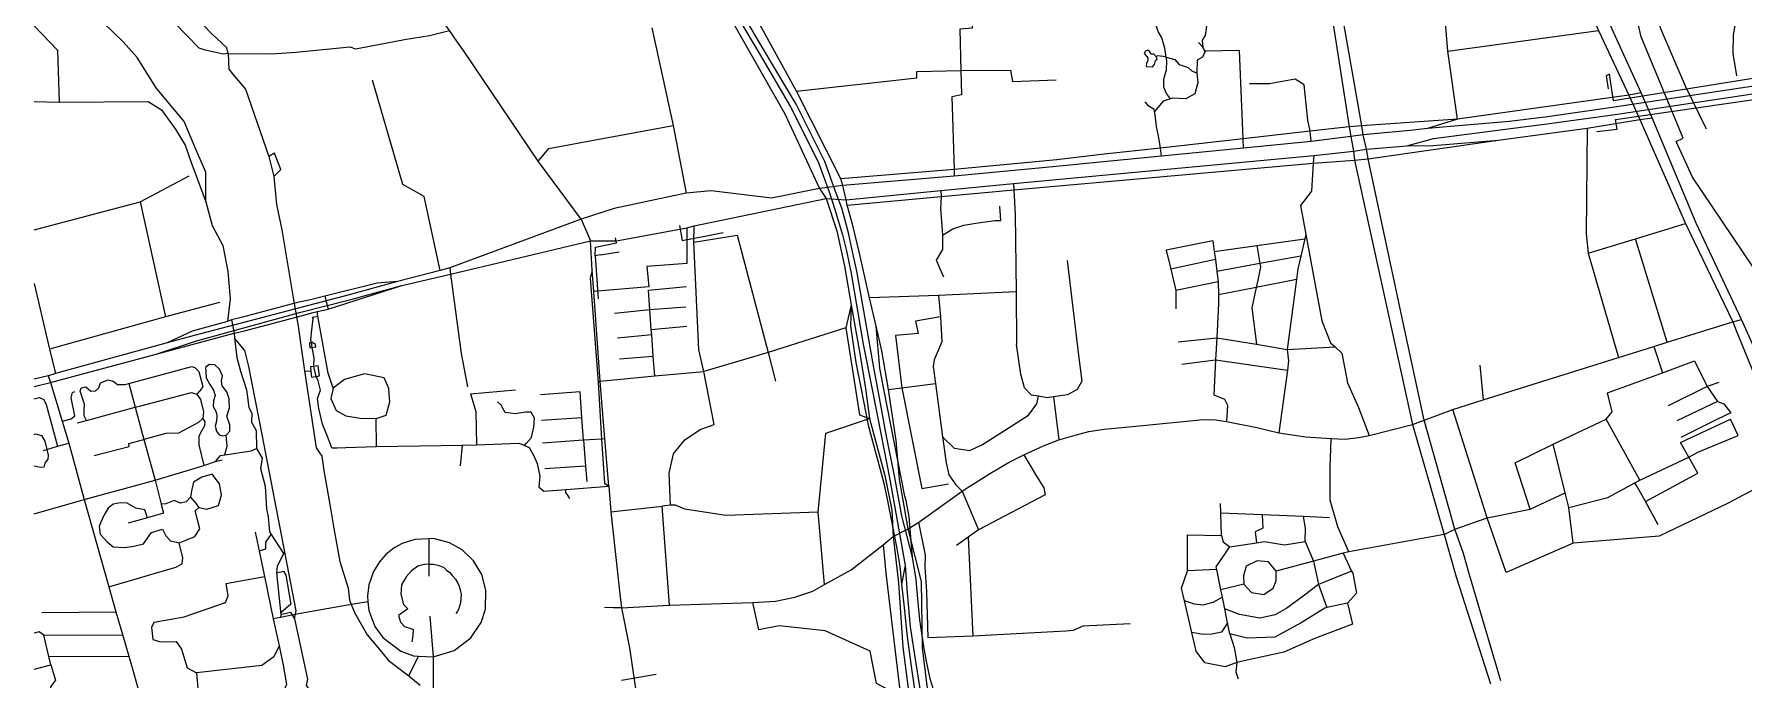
# Model space of a CAD drawing. Header units: inches. Extents: x 13375314 to 13382794, y 3537719 to 3542219.
# Drawn here: x 13375314 to 13378159, y 3539295 to 3540370 of the extents above; entities that cross this region are included whole.
import ezdxf

# ---------------------------------------------------------------- set-up
doc = ezdxf.new("R2010")
doc.units = ezdxf.units.IN
doc.header["$MEASUREMENT"] = 0

msp = doc.modelspace()

# ---------------------------------------------------------------- linework, layer by layer
for points in [[(13378147.6, 3540300.6), (13378141.8, 3540337.8), (13378142.3, 3540369.2), (13378172.2, 3540533.3), (13378184.9, 3540624.8), (13378208.9, 3540740.4), (13378218.3, 3540785.9), (13378249.3, 3540933.2), (13378261.6, 3540983), (13378282.5, 3541098.5), (13378298, 3541165.5), (13378310.8, 3541202.9), (13378325.7, 3541244.8), (13378331.7, 3541291.7), (13378354.6, 3541424.8), (13378361.9, 3541467.3)], [(13375935.9, 3541322.8), (13376181.7, 3540906.6), (13376313.8, 3540681.6), (13376386.6, 3540563.8), (13376422.2, 3540503.2), (13376518.7, 3540341.4), (13376572.9, 3540249.1), (13376618.8, 3540157.8), (13376637.2, 3540107.8), (13376646.4, 3540078.4), (13376659.1, 3540036.2), (13376665.9, 3540009.4), (13376673.8, 3539971.6), (13376693.7, 3539854.3), (13376709.2, 3539775.9), (13376722.9, 3539705.6), (13376737.9, 3539628.7), (13376763.5, 3539485.7)], [(13376758.1, 3539568.1), (13376746.2, 3539632.2), (13376731.7, 3539703.8), (13376719.5, 3539771.1), (13376711.9, 3539811.7), (13376682.8, 3539975.6), (13376675.5, 3540010.8), (13376669.1, 3540039.2), (13376657.9, 3540080.3), (13376647.7, 3540108.2), (13376629.9, 3540158.1), (13376582.2, 3540253.6), (13376527.3, 3540345.8), (13376442.8, 3540489.8), (13376398.3, 3540566.5), (13376323.8, 3540687.5), (13376191.7, 3540912.8), (13375946.9, 3541327.9)], [(13378155.8, 3539895.3), (13378080.1, 3540055.7), (13378007, 3540230.7), (13377988.4, 3540272.5), (13377882.7, 3540505.5), (13377861.4, 3540548.6), (13377848.9, 3540574), (13377822.2, 3540615.6), (13377804, 3540650.6), (13377769.6, 3540691.7), (13377757.7, 3540705.9), (13377658.2, 3540832), (13377596.1, 3540910.8)], [(13377588.4, 3540886.7), (13377660.7, 3540794.1), (13377743.4, 3540694.5), (13377768.8, 3540660.2), (13377780.9, 3540643.7), (13377797.7, 3540621), (13377828, 3540570.3), (13377865.2, 3540493.4), (13377917.6, 3540376.1), (13377968.1, 3540268.4), (13377986.3, 3540227.8), (13378062.3, 3540054.7), (13378141.1, 3539891.4)], [(13376238.2, 3540800.6), (13376262, 3540758.8), (13376296.8, 3540697.6), (13376399.7, 3540521.1), (13376424.3, 3540474.7), (13376446.9, 3540442.1), (13376464.5, 3540411.2), (13376563.2, 3540237.6), (13376620.8, 3540113.2)], [(13378031.9, 3540772.8), (13378008, 3540702.2), (13378000.4, 3540648.8), (13377999.2, 3540515.3), (13378011.9, 3540414.9), (13378016, 3540398.3), (13378020.7, 3540379.4), (13378061.8, 3540284.2), (13378096.8, 3540212.4)], [(13376010.1, 3540369.2), (13376005.2, 3540376.3), (13375955.2, 3540447.4), (13375892.2, 3540537.1), (13375851.2, 3540595.4), (13375800.7, 3540667.2), (13375764.2, 3540723.5)], [(13376659.6, 3540118), (13376656.4, 3540129.1), (13376582.7, 3540275.4), (13376506.5, 3540413.6), (13376468.4, 3540471.1), (13376457.5, 3540486.3), (13376446.2, 3540501.3), (13376430.2, 3540525.4), (13376376, 3540616.1)], [(13377682.7, 3540228.4), (13377666.9, 3540341.9), (13377646.5, 3540590.4)], [(13377466.2, 3540540.9), (13377463.4, 3540517.6), (13377466.9, 3540443.8), (13377502.4, 3540215.8), (13377505.2, 3540199.9)], [(13377525.8, 3540202.3), (13377523.5, 3540217.3), (13377482.4, 3540451.9), (13377482.2, 3540522.1), (13377484.8, 3540540.7)], [(13375599.2, 3540091.3), (13375599.2, 3540140.4), (13375582.5, 3540179.9), (13375563.5, 3540224.8), (13375516.6, 3540280.8), (13375485.2, 3540331.4), (13375462.1, 3540357.3), (13375361.4, 3540455.1), (13375313.8, 3540501.6)], [(13376866.7, 3540512.1), (13376874.9, 3540380.3), (13376854.4, 3540378.2), (13376856.3, 3540309.4), (13376857.3, 3540269.4), (13376841, 3540265.9), (13376844.8, 3540145.1), (13376844.8, 3540133.8)], [(13375636.4, 3540338.2), (13375628.6, 3540336.8), (13375598.4, 3540343.7), (13375588.6, 3540346.6), (13375527.7, 3540408.9), (13375526.7, 3540420.7), (13375525.3, 3540426.9)], [(13375636.4, 3540338.2), (13375634.4, 3540347.1), (13375608.7, 3540371.1), (13375565.9, 3540416.2), (13375560.3, 3540422.1), (13375547.4, 3540432.7), (13375526.7, 3540420.7)], [(13377205.4, 3540262.5), (13377198.4, 3540271.6), (13377194.1, 3540281.8), (13377193.9, 3540295.4), (13377198.4, 3540311), (13377198.9, 3540326.4), (13377197.9, 3540332.1), (13377195.5, 3540347), (13377191, 3540363.9), (13377184.4, 3540374.8), (13377180.1, 3540388.1), (13377181.7, 3540401.7), (13377191.9, 3540417.1), (13377204.3, 3540425.5), (13377222.4, 3540428.2), (13377242.3, 3540425), (13377256.8, 3540418), (13377264.5, 3540406.2), (13377265, 3540399), (13377265.8, 3540387.7), (13377263.1, 3540367.8), (13377257.7, 3540359.9), (13377258.9, 3540348.2)], [(13375313.8, 3540383.8), (13375352.6, 3540343.7), (13375355.4, 3540257.1)], [(13376341.9, 3540380.8), (13376377.4, 3540217.9), (13376399.2, 3540105.5)], [(13378228, 3539960.5), (13378191.3, 3539958.5), (13378073.8, 3540132), (13378046.8, 3540191.4), (13378058.4, 3540196.8), (13377988.8, 3540365.9), (13377982, 3540394.4), (13378016, 3540398.3)], [(13375636.9, 3540338), (13375709, 3540337.2), (13375750.1, 3540340.2), (13375839.1, 3540348.8), (13375848.4, 3540345.7), (13375887.1, 3540353), (13375930.1, 3540361.2), (13375972, 3540367.9), (13376005.2, 3540376.3)], [(13376018.6, 3540356.7), (13376010.1, 3540369.2)], [(13376224.3, 3540062.4), (13376152.5, 3540158.9), (13376028.2, 3540342.7), (13376018.6, 3540356.7)], [(13377262.8, 3540341.8), (13377258.9, 3540348.2), (13377251.9, 3540356.3)], [(13377666.9, 3540341.9), (13377917.6, 3540376.1)], [(13378735.5, 3540367.7), (13377944.3, 3540248.7), (13377828.6, 3540232.2), (13377769.1, 3540225)], [(13377771.3, 3540213.2), (13377827.8, 3540220.4), (13377945.2, 3540236.5), (13378738.1, 3540355.5)], [(13378500, 3540363), (13378456.2, 3540356.6), (13378459.2, 3540339.7), (13378341.1, 3540322.9), (13377942.5, 3540259.4), (13377935.6, 3540303.5), (13377930.5, 3540301), (13377933.4, 3540279.2)], [(13375636.4, 3540338.2), (13375637.7, 3540312)], [(13377197.9, 3540332.1), (13377192.8, 3540332.9), (13377183.9, 3540333.8), (13377181.2, 3540333.2), (13377177.4, 3540336.6), (13377172.6, 3540336.8), (13377170.6, 3540340.9), (13377167.6, 3540343.6), (13377163.3, 3540342), (13377161.5, 3540337.9), (13377165.4, 3540333.6), (13377167.4, 3540330.9), (13377167.2, 3540325.9), (13377165.1, 3540322.1), (13377164.9, 3540316.4), (13377175.3, 3540315.5), (13377178.5, 3540319.6), (13377180.1, 3540326.4), (13377183, 3540328.6), (13377181.2, 3540333.2)], [(13377262.8, 3540341.8), (13377258.3, 3540331.9), (13377249.6, 3540326.8), (13377249.2, 3540305.9), (13377250.4, 3540289.8), (13377245.7, 3540270.9), (13377230.7, 3540262.2), (13377208.3, 3540263.4), (13377205.4, 3540262.5), (13377192.9, 3540258.6), (13377178.8, 3540241.2)], [(13377197.9, 3540332.1), (13377212.2, 3540327.7), (13377219.5, 3540319.4), (13377234.6, 3540314.6), (13377241.4, 3540308.5), (13377249.2, 3540305.9)], [(13377326.4, 3540180.2), (13377326.2, 3540196.1), (13377319.9, 3540342.8), (13377262.8, 3540341.8)], [(13375637.7, 3540312), (13375643.9, 3540303.9), (13375665.5, 3540278.5), (13375704.6, 3540166.4), (13375712.9, 3540133.1), (13375717, 3540086.4), (13375725.9, 3540044.3), (13375745.1, 3539931.2), (13375753, 3539884.1), (13375759.6, 3539837.1), (13375763.7, 3539809.8), (13375783.1, 3539681.6), (13375788.8, 3539673.1), (13375792.6, 3539667.5), (13375793.6, 3539660.1), (13375795.9, 3539644), (13375806.2, 3539583.8), (13375812.8, 3539547.5), (13375822.3, 3539492.2), (13375836.3, 3539448.1), (13375838.4, 3539427.8), (13375847, 3539407.2), (13375868.1, 3539370.1), (13375892, 3539342), (13375902.7, 3539328), (13375933.2, 3539305.5), (13375937.5, 3539301.9), (13375956, 3539286.3)], [(13376582.7, 3540275.4), (13376783.1, 3540297.2), (13376782.8, 3540307.9), (13376856.3, 3540309.4), (13376939, 3540310.3), (13376942.3, 3540291.2), (13377015.1, 3540293.9)], [(13377439.2, 3540191.2), (13377437.5, 3540208.5), (13377433.6, 3540226.9), (13377427.4, 3540285.9), (13377412.6, 3540295.1), (13377370.1, 3540287.6), (13377336.8, 3540287.6)], [(13377915, 3540208.2), (13377948.9, 3540212.1), (13377946, 3540228.2), (13378464.2, 3540303), (13378466.7, 3540287.2), (13378512.4, 3540293.5)], [(13375989.5, 3539976.6), (13375962.9, 3540100.1), (13375927.4, 3540119.9), (13375877, 3540293.3)], [(13377988.4, 3540272.5), (13377968.1, 3540268.4), (13377682.7, 3540228.4), (13377632.8, 3540212.9)], [(13375313.8, 3540257.8), (13375355.4, 3540257.1), (13375503.7, 3540257.9), (13375525.8, 3540244.1), (13375549.6, 3540210.7), (13375564.9, 3540185.1)], [(13377190.3, 3540166.9), (13377188.6, 3540180.6), (13377185.4, 3540200.7), (13377181.6, 3540216.5), (13377179.9, 3540235.9), (13377178.8, 3540241.2), (13377177.9, 3540244.8), (13377169.3, 3540250.4), (13377163, 3540257.5)], [(13376152.5, 3540158.9), (13376159.7, 3540167.2), (13376170.5, 3540179.7), (13376223.9, 3540189.6), (13376377.4, 3540217.9)], [(13377682.7, 3540228.4), (13377523.5, 3540217.3), (13377502.4, 3540215.8), (13377437.5, 3540208.5), (13377326.2, 3540196.1), (13377188.6, 3540180.6), (13377095, 3540170.1), (13377016, 3540161.2), (13376844.8, 3540145.1), (13376656.4, 3540129.1)], [(13377632.8, 3540212.9), (13377603.9, 3540209.5), (13377525.8, 3540202.3)], [(13377598.7, 3540184.4), (13377642.5, 3540185), (13377750.5, 3540193.5), (13377898.9, 3540213.9), (13377986.3, 3540227.8), (13378007, 3540230.7)], [(13377598.7, 3540184.4), (13377643.1, 3540196.4), (13377771.3, 3540213.2)], [(13377769.1, 3540225), (13377632.8, 3540212.9)], [(13377898.9, 3540213.9), (13377896.9, 3540037.5), (13377900.5, 3540005.4), (13377950.7, 3539831.8)], [(13375564.9, 3540185.1), (13375574.6, 3540158), (13375599.2, 3540091.3), (13375610, 3540051.8), (13375628, 3540018.3), (13375636.3, 3539975.2), (13375639.9, 3539929.7), (13375635.3, 3539891.8)], [(13377505.2, 3540199.9), (13377439.2, 3540191.2), (13377326.4, 3540180.2), (13377190.3, 3540166.9), (13377093.5, 3540157.5), (13377009.3, 3540149.3), (13376844.8, 3540133.8), (13376659.6, 3540118)], [(13376666.9, 3540085.3), (13376823.7, 3540100), (13376944.3, 3540110.8), (13377442.6, 3540155.3), (13377511.5, 3540160.4), (13377534.1, 3540162.6), (13377750.5, 3540193.5)], [(13377525.8, 3540202.3), (13377505.2, 3540199.9)], [(13377505.2, 3540199.9), (13377509.6, 3540175.4), (13377511.5, 3540160.4), (13377607.8, 3539720.4)], [(13377531.2, 3540178.7), (13377525.8, 3540202.3)], [(13377531.2, 3540178.7), (13377598.7, 3540184.4)], [(13375712.9, 3540133.1), (13375724.2, 3540145.1), (13375713.9, 3540172.2), (13375704.6, 3540166.4)], [(13376665.3, 3540094.6), (13376822.7, 3540109.9), (13376944, 3540121.3), (13377444, 3540167.9), (13377509.6, 3540175.4), (13377531.2, 3540178.7)], [(13377444, 3540167.9), (13377442.6, 3540155.3), (13377440.1, 3540108.6), (13377421.5, 3540084.9), (13377430.4, 3540036.8), (13377456.8, 3539893.1), (13377471.7, 3539856.4), (13377479.1, 3539849.6), (13377490.4, 3539839.2), (13377499.7, 3539789.6), (13377518.3, 3539748.7), (13377535.8, 3539702.1)], [(13377627.4, 3539727.7), (13377592, 3539892.6), (13377534.1, 3540162.6), (13377531.2, 3540178.7)], [(13375490.3, 3540091.3), (13375571.7, 3540134.4)], [(13376620.8, 3540113.2), (13376541.1, 3540097.3), (13376440.4, 3540109.3), (13376399.2, 3540105.5), (13376279.1, 3540079.9), (13376224.3, 3540062.4), (13376005.8, 3539981.3), (13375989.5, 3539976.6), (13375918.3, 3539958.4), (13375838.2, 3539936.4)], [(13376239.8, 3540026.2), (13376283.2, 3540026.1), (13376400, 3540047.9), (13376412.3, 3540051.2), (13376632.2, 3540096.7)], [(13376659.6, 3540118), (13376620.8, 3540113.2)], [(13376620.8, 3540113.2), (13376632.2, 3540096.7), (13376649.5, 3540042.5), (13376662.7, 3539983.7), (13376673.9, 3539919.4)], [(13376632.2, 3540096.7), (13376665.3, 3540094.6)], [(13376665.3, 3540094.6), (13376659.6, 3540118)], [(13376822.7, 3540109.9), (13376823.7, 3540100), (13376822.4, 3540079.7), (13376824.8, 3540051.1), (13376825.9, 3540035.3), (13376825.9, 3540011.6), (13376814.9, 3539993.8), (13376827.2, 3539966.4)], [(13376944, 3540121.3), (13376944.3, 3540110.8), (13376946.8, 3540070), (13376948.2, 3539941.1), (13376949.1, 3539853.7)], [(13375313.8, 3540044.7), (13375490.3, 3540091.3)], [(13375490.3, 3540091.3), (13375532.2, 3539899.8)], [(13376715.3, 3539884.1), (13376703.9, 3539931), (13376687.4, 3540005.8), (13376676.2, 3540051.7), (13376666.9, 3540085.3), (13376665.3, 3540094.6)], [(13376825.9, 3540035.3), (13376843, 3540046.3), (13376861.2, 3540052.1), (13376881.4, 3540055.5), (13376912.6, 3540059.7), (13376922.9, 3540059.7), (13376921.3, 3540083.9)], [(13376224.3, 3540062.4), (13376239.8, 3540026.2)], [(13376400, 3540047.9), (13376399.9, 3539988.4), (13376333.4, 3539983.2), (13376336.6, 3539949.5), (13376245.5, 3539941.6)], [(13376372.7, 3539585.9), (13376370.8, 3539639.4), (13376378, 3539671.6), (13376396.5, 3539694.9), (13376422.2, 3539712.2), (13376445.6, 3539720.4), (13376428.5, 3539808.6), (13376420.1, 3539844.6), (13376412, 3540024.1), (13376412.3, 3540051.2)], [(13376387.7, 3540051.4), (13376392.1, 3540026.9), (13376430.3, 3540034)], [(13376430.3, 3540034), (13376460.8, 3540040.2)], [(13377900.5, 3540005.4), (13377979.4, 3540029.6), (13378062.3, 3540054.7)], [(13376006.6, 3539970.8), (13376109.1, 3539995.1), (13376239.8, 3540026.2)], [(13376242.7, 3539977.2), (13376239.8, 3540026.2)], [(13376247.5, 3540001.3), (13376248.2, 3540015.6), (13376283, 3540022.6), (13376281.3, 3540031.3)], [(13376412, 3540024.1), (13376484.1, 3540035.8), (13376535.6, 3539840), (13376547.9, 3539792.7)], [(13377275.4, 3540025.9), (13377197.9, 3540010.8), (13377205.5, 3539979.1), (13377214, 3539943.2), (13377214, 3539913.1)], [(13377275.4, 3540025.9), (13377278.1, 3540008.1), (13377280, 3539995.2), (13377282.5, 3539975.2), (13377284.7, 3539957.8), (13377285, 3539936.4), (13377285.2, 3539921.9), (13377282.1, 3539864.7), (13377280.3, 3539828.1), (13377277.4, 3539769.6), (13377295.1, 3539762.8), (13377300.3, 3539752.4), (13377298.2, 3539725.6)], [(13377278.1, 3540008.1), (13377348.9, 3540018.2), (13377428.7, 3540029.6)], [(13377348.9, 3540018.2), (13377354, 3539988.3), (13377354.9, 3539982.7), (13377350.4, 3539960.9), (13377347.6, 3539948.7), (13377340.3, 3539914.6), (13377348.1, 3539853.9)], [(13377430.4, 3540036.8), (13377428.7, 3540029.6), (13377422.1, 3540000.6), (13377417.3, 3539979.6), (13377414.9, 3539961.8), (13377399.6, 3539845.5), (13377401.7, 3539826.3), (13377399.7, 3539811), (13377385.4, 3539706.8)], [(13378031.6, 3539857.3), (13377979.4, 3540029.6)], [(13376005.8, 3539981.3), (13376006.6, 3539970.8)], [(13376256.5, 3540002.8), (13376247.5, 3540001.3), (13376252.4, 3539929.5)], [(13376256.5, 3540002.8), (13376287.6, 3540007.8)], [(13377032.9, 3539993.6), (13377052, 3539835.9), (13377057.3, 3539792.6), (13377049.7, 3539778.6), (13377033.6, 3539769.7), (13377010.6, 3539766.4), (13377000, 3539764.9), (13376985.6, 3539767.3), (13376973.6, 3539769.3), (13376962.3, 3539781.3), (13376956.1, 3539804), (13376949.1, 3539853.7)], [(13377280, 3539995.2), (13377205.5, 3539979.1)], [(13377422.1, 3540000.6), (13377354, 3539988.3), (13377282.5, 3539975.2)], [(13375313.8, 3539954.9), (13375339, 3539846), (13375349.2, 3539805.4)], [(13375918.3, 3539958.4), (13375884.9, 3539955.6), (13375797.6, 3539934.1), (13375773.6, 3539928)], [(13375840.9, 3539928.7), (13375925.9, 3539951.7), (13376006.6, 3539970.8)], [(13376006.6, 3539970.8), (13376024.7, 3539838.8), (13376035.2, 3539783.2)], [(13376242.7, 3539977.2), (13376239.4, 3539964.2), (13376252.3, 3539791.1)], [(13376270.1, 3539617.8), (13376263.7, 3539696.3), (13376255.7, 3539792.6), (13376245.5, 3539941.6), (13376242.7, 3539977.2)], [(13377284.7, 3539957.8), (13377214, 3539943.2)], [(13377414.9, 3539961.8), (13377347.6, 3539948.7), (13377285, 3539936.4)], [(13375838.2, 3539936.4), (13375580.3, 3539868.5)], [(13375582.3, 3539859.1), (13375640.5, 3539875.2), (13375757.8, 3539907.3), (13375840.9, 3539928.7)], [(13375773.6, 3539928), (13375752.1, 3539923.6)], [(13375778.2, 3539906.9), (13375784.6, 3539908.3), (13375803.3, 3539912.4), (13375925.9, 3539951.7)], [(13375797.6, 3539934.1), (13375803.3, 3539912.4)], [(13376346.7, 3539801.2), (13376344.3, 3539833.7), (13376341.7, 3539869.4), (13376341, 3539877.7), (13376338.5, 3539911.1), (13376336.1, 3539943.9), (13376399.7, 3539950.1)], [(13376948.2, 3539941.1), (13376818.9, 3539935.3), (13376703.9, 3539931)], [(13376818.9, 3539935.3), (13376822.5, 3539899.6), (13376824.8, 3539858.2), (13376816.6, 3539839.7), (13376811.8, 3539827.9), (13376810.3, 3539816.8), (13376813.8, 3539788.9), (13376825.7, 3539699.7), (13376831.5, 3539656.5), (13376836.3, 3539636.4), (13376848.1, 3539620.2), (13376858.2, 3539609.2), (13376885.7, 3539544.8)], [(13375532.2, 3539899.8), (13375339, 3539846)], [(13375622, 3539923.7), (13375532.2, 3539899.8)], [(13375660.3, 3539899.1), (13375642.3, 3539894.6)], [(13375752.1, 3539923.6), (13375660.3, 3539899.1)], [(13375664.1, 3539876.5), (13375758, 3539901.1)], [(13375758, 3539901.1), (13375778.2, 3539906.9)], [(13375809.1, 3539681.4), (13375802, 3539700.3), (13375793.7, 3539720.8), (13375787.8, 3539746.8), (13375785.5, 3539763.7), (13375790.2, 3539777.5), (13375786.7, 3539792.9), (13375782.9, 3539800.4), (13375779.4, 3539817.1), (13375780, 3539831.1), (13375776.7, 3539848.7), (13375775.2, 3539857.1), (13375774.4, 3539861), (13375776, 3539878.4), (13375778, 3539895.7), (13375776.9, 3539898.9), (13375786, 3539900.8)], [(13375811.4, 3539781), (13375803.3, 3539805.9), (13375786, 3539900.8), (13375784.6, 3539908.3)], [(13376338.5, 3539911.1), (13376279.6, 3539905.2)], [(13376398.6, 3539915.9), (13376338.5, 3539911.1)], [(13376673.9, 3539919.4), (13376664.5, 3539881.5), (13376535.6, 3539840), (13376428.5, 3539808.6)], [(13376673.9, 3539919.4), (13376664.5, 3539881.5), (13376687.4, 3539736.7), (13376704.4, 3539730.4)], [(13376673.9, 3539919.4), (13376672.7, 3539883.8)], [(13376673.9, 3539919.4), (13376688.6, 3539835), (13376697.5, 3539780.3), (13376704.4, 3539730.4), (13376729.9, 3539635.7), (13376741.1, 3539578), (13376743.4, 3539533.9)], [(13376822.5, 3539899.6), (13376780.7, 3539892.5), (13376785.4, 3539872), (13376747.2, 3539868.8), (13376757.7, 3539781.4), (13376791, 3539613.9), (13376835.9, 3539621.4)], [(13375580.3, 3539868.5), (13375535.2, 3539856.2), (13375349.2, 3539805.4), (13375345, 3539803.8), (13375336.9, 3539801.5), (13375313.8, 3539795.6)], [(13375517, 3539837.5), (13375646.4, 3539872.7)], [(13375642.3, 3539894.6), (13375635.3, 3539891.8), (13375576.9, 3539875.8), (13375535.2, 3539856.2)], [(13375642.3, 3539894.6), (13375646.4, 3539872.7)], [(13375646.4, 3539872.7), (13375664.1, 3539876.5)], [(13375646.4, 3539872.7), (13375647.4, 3539864.3), (13375651, 3539831.8), (13375657.1, 3539808.9), (13375667, 3539778), (13375671.2, 3539748.6), (13375675.8, 3539739), (13375675.4, 3539724.1), (13375683, 3539710.4), (13375683.9, 3539680.3), (13375693.3, 3539664.2), (13375690.7, 3539647.4), (13375698.3, 3539617.7), (13375700.2, 3539580.2), (13375703.3, 3539566.9), (13375705.2, 3539541.7), (13375708, 3539537.3), (13375728.5, 3539505.8), (13375718.1, 3539484.1), (13375717, 3539473.7), (13375728.8, 3539476), (13375732.7, 3539469.5), (13375740.7, 3539421.1), (13375725, 3539407.3), (13375724.4, 3539404), (13375723.5, 3539399.4)], [(13376341.7, 3539869.4), (13376284.8, 3539864.1)], [(13376400.3, 3539883.3), (13376341, 3539877.7)], [(13376672.7, 3539883.8), (13376681.5, 3539823.6), (13376690, 3539779.2), (13376702.1, 3539719.2), (13376727.4, 3539624.7)], [(13376768.4, 3539546.8), (13376754.3, 3539629.4), (13376748.4, 3539693.9), (13376735.8, 3539778.7), (13376724.6, 3539843.1), (13376715.3, 3539884.1)], [(13376721.6, 3539814), (13376715.3, 3539884.1)], [(13377627.4, 3539727.7), (13377674.9, 3539745.5), (13377725.5, 3539761.3), (13377950.7, 3539831.8), (13378009.9, 3539850.4), (13378031.6, 3539857.3), (13378141.1, 3539891.4), (13378155.8, 3539895.3)], [(13378141.1, 3539891.4), (13378146.8, 3539877.1), (13378215.6, 3539708.6), (13378255.3, 3539654.6)], [(13378273.1, 3539656.4), (13378232.9, 3539723.9), (13378163.1, 3539878.2), (13378155.8, 3539895.3)], [(13375313.8, 3539783.4), (13375340.7, 3539790.5), (13375392.3, 3539804.2), (13375517, 3539837.5), (13375582.3, 3539859.1)], [(13375747.2, 3539397), (13375749.9, 3539410.2), (13375693.5, 3539703.6), (13375671.3, 3539816.7), (13375664.4, 3539843.6), (13375647.4, 3539864.3)], [(13375772.8, 3539847.9), (13375776.7, 3539848.7), (13375782.5, 3539849.8), (13375781.6, 3539855.1), (13375778.6, 3539854.6), (13375777.8, 3539857.6), (13375775.2, 3539857.1), (13375772, 3539856.5), (13375772.8, 3539847.9)], [(13377217.7, 3539858), (13377282.1, 3539864.7), (13377348.1, 3539853.9), (13377399.6, 3539845.5), (13377479.1, 3539849.6)], [(13378009.9, 3539850.4), (13378024.2, 3539806.5)], [(13375401, 3539727.2), (13375397.1, 3539735.1), (13375396.9, 3539743.9), (13375397.7, 3539754.3), (13375390.1, 3539776.1), (13375391.8, 3539781.5), (13375399.7, 3539783.2), (13375408.2, 3539776.1), (13375416.1, 3539776.7), (13375421.4, 3539781.2), (13375424.3, 3539790), (13375437, 3539794.7), (13375445.5, 3539792.8), (13375452.2, 3539786.8), (13375464.7, 3539787.1), (13375471.5, 3539788.5), (13375576.3, 3539817.1), (13375581.3, 3539815.4), (13375588.1, 3539808.6), (13375594.6, 3539783.5), (13375592.4, 3539779.5), (13375584.4, 3539771)], [(13375631.2, 3539669.9), (13375635, 3539684.6), (13375633.3, 3539702.7), (13375639.5, 3539709.4), (13375639.3, 3539719.9), (13375634.7, 3539734), (13375638.7, 3539748.4), (13375638.1, 3539763.1), (13375634.4, 3539775), (13375626.8, 3539784.6), (13375625.4, 3539793.3), (13375627.1, 3539801.5), (13375622.3, 3539812.3), (13375614.4, 3539819.6), (13375604.8, 3539820.5), (13375599.1, 3539815.4), (13375599.4, 3539807.5), (13375600.3, 3539798.1), (13375606.2, 3539787.1), (13375612.4, 3539777.8), (13375615.2, 3539768.8), (13375612.1, 3539759.7), (13375611.6, 3539750.1), (13375616.1, 3539742.8), (13375617.8, 3539735.4), (13375617.2, 3539725.8), (13375615.2, 3539717.4), (13375617.2, 3539709.4), (13375621.5, 3539703.2), (13375627.4, 3539701.5), (13375633.3, 3539702.7)], [(13375775.5, 3539799.4), (13375782.9, 3539800.4), (13375788.7, 3539801.3), (13375786.3, 3539818.2), (13375779.4, 3539817.1), (13375773.8, 3539816.3), (13375774.5, 3539809.4), (13375775.5, 3539799.4)], [(13376344.3, 3539833.7), (13376287.9, 3539829.1)], [(13376762.9, 3539600.9), (13376728.3, 3539776.6), (13376721.6, 3539814)], [(13377223.9, 3539821.1), (13377280.3, 3539828.1), (13377399.7, 3539811)], [(13377720.2, 3539819.2), (13377725.5, 3539761.3)], [(13377779.1, 3539656.5), (13377842.1, 3539687.5), (13377930.5, 3539729.1), (13377940.1, 3539741.5), (13377932.4, 3539773.1), (13378024.2, 3539806.5), (13378077.2, 3539826.2), (13378098.7, 3539783.6), (13378115.9, 3539758.7), (13378126, 3539754.8), (13378137.9, 3539739.6), (13378115.9, 3539729.1), (13378054.7, 3539698.5)], [(13375336.9, 3539801.5), (13375340.7, 3539790.5), (13375360.1, 3539725.8), (13375371.2, 3539689.3), (13375396.8, 3539595.6), (13375437.8, 3539450.1), (13375449.8, 3539408.5), (13375461.3, 3539369), (13375471.1, 3539335), (13375492.1, 3539262.5)], [(13375471.5, 3539788.5), (13375481.7, 3539749), (13375496.3, 3539695.3), (13375514.9, 3539627.5), (13375524.9, 3539587.9), (13375528.8, 3539572.7), (13375502.4, 3539565.2), (13375470.3, 3539556)], [(13375763.7, 3539809.8), (13375774.5, 3539809.4)], [(13375883.4, 3539683.8), (13375882.9, 3539730.3), (13375899.7, 3539735.7), (13375906, 3539758.4), (13375904.8, 3539772.8), (13375904.2, 3539780.5), (13375896.5, 3539798.2), (13375863.4, 3539804.5), (13375830.4, 3539795.5), (13375811.4, 3539781), (13375807.8, 3539763.8), (13375816.4, 3539743.9), (13375832.7, 3539734.8), (13375856.2, 3539731.2), (13375882.9, 3539730.3)], [(13376252.3, 3539791.1), (13376255.7, 3539792.6), (13376346.7, 3539801.2), (13376428.5, 3539808.6)], [(13376252.3, 3539791.1), (13376257.8, 3539696), (13376263, 3539622.7), (13376270.1, 3539617.8)], [(13376735.8, 3539778.7), (13376757.7, 3539781.4), (13376813.8, 3539788.9)], [(13378117.8, 3539790.3), (13378098.7, 3539783.6), (13378033.4, 3539751.5)], [(13375313.8, 3539762.9), (13375322.4, 3539765.3), (13375329.8, 3539762.2), (13375333.7, 3539753.7), (13375352.7, 3539684.5), (13375371.2, 3539689.3)], [(13375360.1, 3539725.8), (13375375.4, 3539730.1), (13375381.6, 3539735.1), (13375375.4, 3539764.8), (13375377.4, 3539773.8), (13375381.6, 3539775.3)], [(13375385.6, 3539723), (13375401, 3539727.2), (13375481.7, 3539749), (13375491.2, 3539751.5), (13375575.7, 3539773.6), (13375584.4, 3539771), (13375590.7, 3539762), (13375595.5, 3539741.6), (13375594.3, 3539730.3), (13375587, 3539723.8), (13375554.2, 3539706), (13375532.7, 3539705.2), (13375496.3, 3539695.3)], [(13376039.9, 3539771.3), (13376115, 3539778.3)], [(13376039.9, 3539771.3), (13376049.1, 3539742.1), (13376050, 3539686.3)], [(13376130, 3539685.3), (13376133.1, 3539689.1), (13376141.3, 3539699), (13376145.4, 3539716), (13376146.5, 3539730.9), (13376141.1, 3539740.7), (13376131.4, 3539741.1), (13376114.2, 3539737.9), (13376097.9, 3539740.4), (13376091.1, 3539752.4), (13376085.2, 3539758.3)], [(13376228, 3539694.3), (13376225.5, 3539731.7), (13376222.6, 3539774.5), (13376156.6, 3539769.8)], [(13376825.7, 3539699.7), (13376845.1, 3539680.8), (13376871.3, 3539677.1), (13376892.1, 3539687.1), (13376935.1, 3539714.2), (13376968.6, 3539736), (13376982.6, 3539755), (13376985.6, 3539767.3)], [(13377010.6, 3539766.4), (13377019.5, 3539694.8)], [(13378115.9, 3539758.7), (13378048, 3539726.4)], [(13375594.3, 3539730.3), (13375597.7, 3539724.7), (13375597.4, 3539718.2), (13375592.1, 3539709.4), (13375587.8, 3539701.2), (13375587.8, 3539686.6), (13375596, 3539652.4)], [(13376225.5, 3539731.7), (13376158.3, 3539727.1)], [(13376291.1, 3539415.1), (13376371.5, 3539419.7), (13376510.2, 3539424.1), (13376547.5, 3539426.1), (13376579.7, 3539432.8), (13376609.6, 3539443.2), (13376629, 3539454), (13376673.5, 3539478.7), (13376726.9, 3539520.2), (13376743.4, 3539533.9), (13376768.4, 3539546.8), (13376786, 3539558), (13376858.2, 3539609.2), (13376866.6, 3539615.1), (13376908.4, 3539641), (13376936.5, 3539657.7), (13376961.3, 3539669.8), (13376993.7, 3539684.9), (13377019.5, 3539694.8), (13377046.6, 3539702.5), (13377069.1, 3539708.6), (13377094.5, 3539712.8), (13377159.1, 3539719), (13377259.4, 3539728.7), (13377280.1, 3539728.3), (13377298.2, 3539725.6), (13377349, 3539715.2), (13377385.4, 3539706.8), (13377430, 3539700.1), (13377472.5, 3539697.2), (13377495.7, 3539696.2), (13377517.9, 3539698.9), (13377535.8, 3539702.1), (13377607.8, 3539720.4), (13377627.4, 3539727.7)], [(13376618.9, 3539574.4), (13376631.5, 3539706), (13376704.4, 3539730.4)], [(13377702.7, 3539470.3), (13377693.1, 3539505.5), (13377678.6, 3539546.2), (13377627.4, 3539727.7)], [(13377764.1, 3539473.8), (13377732.2, 3539564.9), (13377674.9, 3539745.5)], [(13377986.2, 3539628), (13377930.5, 3539729.1)], [(13378054.3, 3539690.5), (13378071.8, 3539698.8), (13378137.1, 3539729.4)], [(13378149.8, 3539701.9), (13378137.1, 3539729.4)], [(13375313.8, 3539703.5), (13375316.1, 3539704.9), (13375326, 3539702.1), (13375331.3, 3539692.8), (13375335, 3539679), (13375337.3, 3539669.3), (13375336.7, 3539662.8), (13375331.3, 3539656), (13375329.6, 3539649.3), (13375324, 3539649), (13375313.8, 3539650.8)], [(13377660.8, 3539537.3), (13377501.8, 3539508.3), (13377483.7, 3539550), (13377470.8, 3539594.7), (13377471, 3539648.8), (13377472.5, 3539697.2)], [(13377607.8, 3539720.4), (13377660.8, 3539537.3), (13377680.7, 3539466.9)], [(13377868.2, 3539582.4), (13377933.3, 3539598.9), (13377978.2, 3539623.2), (13377986.2, 3539628), (13378067.7, 3539666.3), (13378082.8, 3539674.1), (13378149.8, 3539701.9)], [(13375329, 3539677.1), (13375335, 3539679), (13375352.7, 3539684.5)], [(13375413.4, 3539668.9), (13375471.8, 3539683.6), (13375471.5, 3539688.8), (13375496.3, 3539695.3)], [(13375615.4, 3539659), (13375623.7, 3539668.8), (13375631.2, 3539669.9), (13375675.1, 3539676.4), (13375683.9, 3539680.3)], [(13375809.1, 3539681.4), (13375817.9, 3539681.7), (13375832.3, 3539682.2), (13375883.4, 3539683.8), (13376026.8, 3539686), (13376050, 3539686.3), (13376121.2, 3539689.2), (13376130, 3539685.3), (13376137.6, 3539682), (13376145.2, 3539668.2), (13376151, 3539655.5), (13376155.2, 3539634.5), (13376153.5, 3539616.5), (13376162, 3539609.4), (13376198.8, 3539612.4), (13376270.1, 3539617.8)], [(13376023.6, 3539651.5), (13376026.8, 3539686)], [(13376228, 3539694.3), (13376159.9, 3539689.5)], [(13376263.7, 3539696.3), (13376257.8, 3539696), (13376228, 3539694.3), (13376231.5, 3539651.3), (13376233.7, 3539625.7)], [(13376961.3, 3539669.8), (13376982.3, 3539634.2), (13376994.1, 3539614.9), (13376996.8, 3539603.5), (13376885.7, 3539544.8), (13376868.6, 3539533), (13376848.7, 3539519.2)], [(13377875.4, 3539523), (13377868.2, 3539582.4), (13377862, 3539606.6), (13377842.1, 3539687.5)], [(13378083, 3539639.2), (13378067.7, 3539666.3), (13378054.3, 3539690.5)], [(13375313.8, 3539571.6), (13375396.8, 3539595.6), (13375514.9, 3539627.5), (13375596, 3539652.4), (13375615.4, 3539659), (13375626.7, 3539661.8)], [(13376231.5, 3539651.3), (13376163.7, 3539646.5)], [(13378255.3, 3539654.6), (13378133.2, 3539589.6), (13378018.4, 3539534.7), (13377875.4, 3539523), (13377764.1, 3539473.8)], [(13377803.9, 3539579.5), (13377779.1, 3539656.5)], [(13375502.4, 3539565.2), (13375497.9, 3539578.1), (13375482.7, 3539580.9), (13375468.7, 3539589.3), (13375457.5, 3539590.1), (13375445.5, 3539587.7), (13375436.7, 3539580.9), (13375430.3, 3539570.1), (13375424.3, 3539556.5), (13375421.9, 3539550.5), (13375423.5, 3539538.1), (13375435.1, 3539525.3), (13375445.5, 3539516.9), (13375464.3, 3539515.7), (13375479.5, 3539517.7), (13375495.9, 3539521.7), (13375509.1, 3539540.5), (13375527.4, 3539546.1), (13375533, 3539534.9), (13375540.6, 3539526.5), (13375555.2, 3539523.6), (13375566.2, 3539527.7), (13375581.4, 3539533.7), (13375589.4, 3539546.5), (13375581.8, 3539576.5), (13375587.8, 3539582.5), (13375601, 3539579.3), (13375620.6, 3539585.7), (13375625.8, 3539603.3), (13375622.2, 3539621.7), (13375610.2, 3539637.6), (13375592.6, 3539632.5), (13375579, 3539624.5), (13375575.4, 3539610.1), (13375573.8, 3539599.7), (13375567, 3539591.7), (13375557.4, 3539589.7), (13375546.6, 3539593.7), (13375533, 3539588.5), (13375524.9, 3539587.9)], [(13376205.6, 3539597.5), (13376202.7, 3539601.7), (13376198.8, 3539607.2), (13376198.8, 3539612.4)], [(13376270.1, 3539617.8), (13376273.4, 3539574.8), (13376288.6, 3539437.9), (13376291.1, 3539415.1)], [(13376727.4, 3539624.7), (13376733.7, 3539596.2), (13376749.8, 3539514.2), (13376754.4, 3539483.9), (13376757.5, 3539454.4), (13376761.6, 3539416), (13376766.8, 3539366.9), (13376774.7, 3539310), (13376779.9, 3539272.2), (13376785.2, 3539235.7)], [(13378016.6, 3539553.6), (13377995.9, 3539592.4), (13377982.5, 3539616.2), (13377978.2, 3539623.2)], [(13377995.9, 3539592.4), (13378083, 3539639.2)], [(13375573.8, 3539599.7), (13375581, 3539590.9), (13375587.8, 3539582.5)], [(13376273.4, 3539574.8), (13376358.9, 3539584.4)], [(13376629, 3539454), (13376618.9, 3539574.4), (13376464.9, 3539568.8), (13376396.8, 3539579.6), (13376381.3, 3539586.2), (13376372.7, 3539585.9), (13376358.9, 3539584.4)], [(13376371.5, 3539419.7), (13376358.9, 3539584.4)], [(13376775.6, 3539499.8), (13376770, 3539566.9), (13376765.3, 3539593.8), (13376762.9, 3539600.9)], [(13377499.8, 3539423.2), (13377508.1, 3539388.3), (13377446.7, 3539364.9), (13377393.7, 3539341.5), (13377332.8, 3539328.4), (13377315.8, 3539324.3), (13377296.1, 3539317.1), (13377262.5, 3539323.9), (13377248, 3539343.1), (13377240.7, 3539374.1), (13377228.3, 3539427), (13377223.3, 3539447.7), (13377233.6, 3539476.6), (13377233.6, 3539536.6), (13377289.9, 3539535.9), (13377288.7, 3539572.9), (13377288.2, 3539588.7)], [(13377678.6, 3539546.2), (13377732.2, 3539564.9), (13377803.9, 3539579.5), (13377862, 3539606.6)], [(13376775.6, 3539499.8), (13376758.1, 3539568.1)], [(13376801.8, 3539365.4), (13376799.5, 3539442.4), (13376796.7, 3539483.7), (13376797.5, 3539502.7), (13376786, 3539558)], [(13377469.8, 3539564.8), (13377426.3, 3539567), (13377357.6, 3539569.8), (13377288.7, 3539572.9)], [(13377357.6, 3539569.8), (13377358.8, 3539548), (13377345.9, 3539541.5), (13377348.3, 3539523.6)], [(13377429.1, 3539525.6), (13377430, 3539547.6), (13377426.3, 3539567)], [(13375681.5, 3539541), (13375688.1, 3539509.9), (13375697, 3539467.2), (13375711.8, 3539397.1), (13375721.3, 3539351.9), (13375728, 3539319.9), (13375734, 3539287.4), (13375729.3, 3539277.4), (13375713.4, 3539268.8), (13375651, 3539266.1), (13375653.7, 3539228.5), (13375655.4, 3539203.7), (13375661.6, 3539117.4), (13375702.8, 3539120.1), (13375711.1, 3539039.7), (13375712.4, 3539027.4)], [(13375688.1, 3539509.9), (13375699.4, 3539513.4), (13375699.1, 3539524.5), (13375708, 3539537.3)], [(13375913.2, 3539515), (13375899.2, 3539503.9), (13375888.5, 3539491.9), (13375878.6, 3539475.9), (13375874.6, 3539464.5), (13375870.7, 3539453.3), (13375868.4, 3539435.2), (13375869.3, 3539425.5), (13375870.7, 3539410.7), (13375880.8, 3539384.1), (13375894, 3539365.6), (13375924.1, 3539343), (13375945.3, 3539335.5), (13375953.2, 3539335), (13375978, 3539333.5), (13376013, 3539344), (13376040.7, 3539365.3), (13376057.5, 3539390.6), (13376064.8, 3539413), (13376065.8, 3539444.8), (13376058.8, 3539470.6), (13376045.1, 3539493.7), (13376026, 3539512), (13376005.2, 3539523.7), (13375978.7, 3539530.5), (13375970.4, 3539530.2), (13375947.6, 3539529.2), (13375926.5, 3539522.3), (13375913.2, 3539515)], [(13375970.4, 3539530.2), (13375970.6, 3539488.2), (13375970.8, 3539468)], [(13376743.4, 3539533.9), (13376752.3, 3539457)], [(13376790.9, 3539459.2), (13376768.4, 3539546.8)], [(13376868.6, 3539533), (13376876.3, 3539368.3)], [(13377289.9, 3539535.9), (13377292.6, 3539525.3), (13377303.8, 3539516.7)], [(13377660.8, 3539537.3), (13377678.6, 3539546.2)], [(13375437.8, 3539450.1), (13375549.3, 3539483.2), (13375560.2, 3539488.7), (13375561.4, 3539498.4), (13375555.2, 3539523.6)], [(13376726.9, 3539520.2), (13376731.5, 3539473.1), (13376755.9, 3539268.3), (13376715.9, 3539289.1), (13376705.5, 3539343.1), (13376630.1, 3539376.9), (13376553.7, 3539385.2), (13376520, 3539378.7), (13376510.2, 3539424.1)], [(13376838.2, 3538973.5), (13376838.3, 3539066.5), (13376838.4, 3539104.1), (13376837.2, 3539130.6), (13376834.6, 3539163), (13376831.5, 3539191.5), (13376829.2, 3539209), (13376821.7, 3539243.7), (13376805.1, 3539297), (13376798.5, 3539329), (13376794.6, 3539350.7), (13376787.9, 3539395.2), (13376784.7, 3539430.1), (13376781.8, 3539462.5), (13376775.6, 3539499.8)], [(13377492.5, 3539506), (13377506.7, 3539476.3), (13377508.4, 3539472.8), (13377514.5, 3539439.5), (13377499.8, 3539423.2), (13377465.1, 3539415.6), (13377461.8, 3539414.8), (13377422.8, 3539390.4), (13377378.6, 3539366.5), (13377332.9, 3539364.9), (13377303.8, 3539372.2), (13377300.1, 3539390.5), (13377295.5, 3539413.4), (13377291.6, 3539432.8), (13377289.2, 3539445), (13377282.4, 3539478.8), (13377281.4, 3539483.5), (13377303.8, 3539516.7), (13377348.3, 3539523.6), (13377361.5, 3539525.6), (13377394.8, 3539519.9), (13377429.1, 3539525.6), (13377443.3, 3539492.8)], [(13377492.5, 3539506), (13377443.3, 3539492.8)], [(13377501.8, 3539508.3), (13377492.5, 3539506)], [(13375717, 3539473.7), (13375724.4, 3539404)], [(13375970.6, 3539488.2), (13375963.2, 3539487.4), (13375952.4, 3539484.6), (13375941.6, 3539477.1), (13375932.9, 3539466.9), (13375925.3, 3539453.3), (13375924.3, 3539438.1), (13375928.6, 3539420.8), (13375935.7, 3539413.7), (13375920.3, 3539402.7), (13375923.7, 3539391.6), (13375930.2, 3539384), (13375940.8, 3539380.8), (13375944.6, 3539379), (13375944.2, 3539370), (13375943, 3539361.9), (13375942.4, 3539358.8)], [(13375970.6, 3539488.2), (13375978.5, 3539488.2), (13375985.5, 3539486), (13375995, 3539482.9), (13376000.3, 3539478.1), (13376005.7, 3539474), (13376009.7, 3539469.2), (13376015.3, 3539462.8), (13376019, 3539456.5), (13376021.2, 3539451.2), (13376022.8, 3539445.4), (13376024.5, 3539437.4), (13376023.4, 3539423.5), (13376021.9, 3539417.9), (13376020, 3539412.7), (13376017.6, 3539408.6), (13376015.6, 3539406)], [(13376763.5, 3539485.7), (13376757.5, 3539454.4)], [(13376763.5, 3539485.7), (13376766.9, 3539440), (13376772.1, 3539383.8), (13376781.3, 3539322.5), (13376787.3, 3539284.1), (13376793.5, 3539243.6), (13376806.1, 3539122.9), (13376806.3, 3539120.4), (13376816.1, 3538993.1), (13376825.5, 3538899.2)], [(13377282.4, 3539478.8), (13377233.6, 3539476.6)], [(13377506.7, 3539476.3), (13377451.4, 3539453.9), (13377426, 3539434.7), (13377399, 3539414.5), (13377379.4, 3539403.8), (13377354, 3539398.3), (13377320.1, 3539404.2), (13377295.5, 3539413.4)], [(13377443.3, 3539492.8), (13377381.1, 3539476.2), (13377368.1, 3539491.6), (13377349.6, 3539493.4), (13377331, 3539484.4), (13377326.6, 3539468.3), (13377327.3, 3539454.6), (13377340, 3539440.5), (13377360.5, 3539437.5), (13377376, 3539447.7), (13377380.8, 3539460.1), (13377381.1, 3539476.2)], [(13377443.3, 3539492.8), (13377451.4, 3539453.9), (13377465.1, 3539415.6)], [(13377754.8, 3539294), (13377702.7, 3539470.3)], [(13375513.3, 3539391.2), (13375563.5, 3539400.3), (13375632.3, 3539424), (13375636.9, 3539435), (13375633.2, 3539455.9), (13375697, 3539467.2)], [(13376752.3, 3539457), (13376759.7, 3539349.9), (13376771.4, 3539260), (13376773.8, 3539232.3), (13376772.9, 3539199.1), (13376773, 3539165.6), (13376783.3, 3539093.8), (13376802.1, 3538931)], [(13376813.4, 3539177.5), (13376792.5, 3539348.8), (13376790.9, 3539459.2)], [(13377327.3, 3539454.6), (13377289.2, 3539445)], [(13377680.7, 3539466.9), (13377737.7, 3539288.5)], [(13375835.3, 3539419.6), (13375757.3, 3539406)], [(13375848.8, 3539422), (13375835.3, 3539419.6)], [(13375869.3, 3539425.5), (13375848.8, 3539422)], [(13376291.1, 3539415.1), (13376277.3, 3539415.4), (13376263, 3539415.8)], [(13376291.1, 3539415.1), (13376304.6, 3539348.6)], [(13377291.6, 3539432.8), (13377275.5, 3539424.1), (13377259, 3539419.6), (13377245.3, 3539421.3), (13377228.3, 3539427)], [(13375326.4, 3539407.3), (13375449.8, 3539408.5)], [(13375513.3, 3539391.2), (13375508.8, 3539383), (13375511.5, 3539362.5), (13375523.8, 3539358.4), (13375550.3, 3539359.3), (13375558.9, 3539346.5), (13375568.5, 3539315.5), (13375583.9, 3539307.3)], [(13375724.4, 3539404), (13375740.3, 3539408.1), (13375747.2, 3539397), (13375768.5, 3539296.6), (13375766.3, 3539285.9), (13375772.4, 3539278.3), (13375775, 3539261.5), (13375769.3, 3539253.9), (13375767.4, 3539242.1), (13375754.4, 3539226.4), (13375746.8, 3539220.3), (13375746, 3539213), (13375655.4, 3539203.7)], [(13375739.8, 3539402.4), (13375723.5, 3539399.4), (13375711.8, 3539397.1)], [(13375757.3, 3539406), (13375739.8, 3539402.4)], [(13375972.2, 3539401.2), (13375978, 3539333.5)], [(13377138.3, 3539388.4), (13377059.5, 3539384.5), (13377043.3, 3539377.4), (13377031.1, 3539376.2), (13376876.3, 3539368.3), (13376801.8, 3539365.4)], [(13377300.1, 3539390.5), (13377290.2, 3539374.7), (13377272, 3539370.6), (13377256.3, 3539371.3), (13377240.7, 3539374.1)], [(13375461.3, 3539369), (13375329.8, 3539369.6), (13375322.2, 3539375.3), (13375313.8, 3539372.8)], [(13375341.5, 3539320.1), (13375338.1, 3539334.2), (13375329.8, 3539369.6)], [(13377303.8, 3539372.2), (13377311.2, 3539349), (13377313.9, 3539333.5), (13377315.8, 3539324.3), (13377313.9, 3539308.5), (13377318, 3539296.8)], [(13375338.1, 3539334.2), (13375471.1, 3539335)], [(13375721.3, 3539351.9), (13375712.7, 3539333.9), (13375692.8, 3539319.3), (13375583.9, 3539307.3), (13375586.6, 3539274.8), (13375560.1, 3539263.8)], [(13375937.5, 3539301.9), (13375953.2, 3539335)], [(13375978, 3539333.5), (13375978, 3539279.1), (13375978, 3539273.2)], [(13376304.6, 3539348.6), (13376337.7, 3539123.1)], [(13375313.8, 3539313.1), (13375341.5, 3539320.1), (13375349.1, 3539295), (13375340.7, 3539283.6), (13375341.8, 3539259.8)], [(13376291.3, 3539294.9), (13376349.1, 3539304.9)]]:
    msp.add_lwpolyline(points)

doc.saveas('drawing.dxf')
